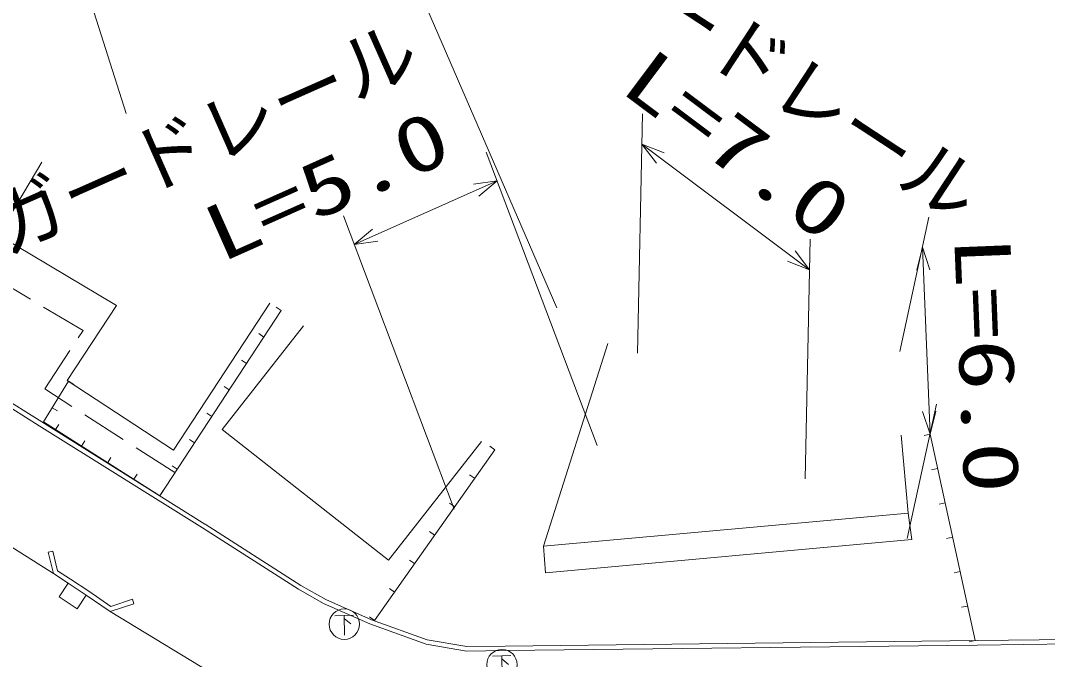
# Model space of a CAD drawing. Units: millimetres, scale not verified. Extents: x 40000 to 680000, y 20000 to 380000.
# Drawn here: x 267990 to 301590, y 289565 to 310468 of the extents above; entities that cross this region are included whole.
import ezdxf
from ezdxf.enums import TextEntityAlignment as Align

# ---------------------------------------------------------------- set-up
doc = ezdxf.new("R2010")
doc.units = ezdxf.units.MM
doc.header["$LTSCALE"] = 1000
doc.linetypes.add('USER3', pattern=[2, 1.5, -0.5])
doc.layers.add('S-BGD', color=1, linetype='Continuous', lineweight=13)
doc.layers.add('S-BGD-HTXT', color=6, linetype='Continuous', lineweight=13)
doc.styles.add('ＭＳ ゴシック', font='')
doc.styles.get('ＭＳ ゴシック').set_extended_font_data('MS Gothic')

# ---------------------------------------------------------------- blocks, each defined once
blk = doc.blocks.new('BUHIN7')
at = {"layer": 'S-BGD'}
for p, q in [((-77, -274), (99, 351)), ((-51, -180), (-207, 58)), ((216, -357), (-371, -192))]:
    blk.add_line(p, q, dxfattribs=at)
blk.add_circle((0, 0), 498, dxfattribs=at)
blk = doc.blocks.new('BUHIN190')
at = {"layer": 'S-BGD'}
blk.add_line((0, 0), (127, -155), dxfattribs=at)
blk = doc.blocks.new('BUHIN191')
at = {"layer": 'S-BGD'}
blk.add_line((0, 0), (-153, -129), dxfattribs=at)
blk = doc.blocks.new('BUHIN192')
at = {"layer": 'S-BGD'}
blk.add_line((0, 0), (-131, 151), dxfattribs=at)
blk = doc.blocks.new('BUHIN194')
at = {"layer": 'S-BGD'}
blk.add_line((0, 0), (121, -159), dxfattribs=at)
blk = doc.blocks.new('BUHIN195')
at = {"layer": 'S-BGD'}
blk.add_line((0, 0), (199, -18), dxfattribs=at)

msp = doc.modelspace()

# ---------------------------------------------------------------- linework, layer by layer
at = {"layer": 'S-BGD'}
for p, q in [((267260, 303450), (268682, 305839)), ((271128, 301148), (267260, 303450)), ((271128, 301148), (269512, 298687)), ((272992, 296410), (276141, 301224)), ((272552, 294920), (276516, 300979)), ((274584, 297088), (277244, 300479)), ((287209, 299906), (285105, 293266)), ((268602, 297211), (265509, 299149)), ((268682, 297338), (265589, 299275)), ((269512, 298687), (272992, 296410)), ((273944, 293868), (268602, 297211)), ((274024, 293995), (268682, 297338)), ((274584, 297088), (280030, 292816)), ((280030, 292816), (283074, 296697)), ((297030, 294348), (296799, 296898)), ((299223, 290189), (297748, 296935)), ((279568, 290839), (283503, 296426)), ((263114, 296130), (269065, 292376)), ((285105, 293266), (297030, 294348)), ((297151, 293487), (297030, 294348)), ((273944, 293868), (277085, 291860)), ((274025, 293994), (277162, 291988)), ((285165, 292400), (297151, 293487)), ((269043, 293110), (268898, 293075)), ((268898, 293075), (269065, 292376)), ((269043, 293110), (269197, 292469)), ((285105, 293266), (285165, 292400)), ((269065, 292376), (269543, 292062)), ((269197, 292469), (269625, 292188)), ((269248, 291609), (269543, 292062)), ((269543, 292062), (270141, 291673)), ((269543, 292062), (270141, 291673)), ((269625, 292188), (270225, 291797)), ((277162, 291988), (277975, 291529)), ((270141, 291673), (269846, 291220)), ((270141, 291673), (270925, 291136)), ((270225, 291797), (270949, 291302)), ((277085, 291860), (277907, 291394)), ((269846, 291220), (269248, 291609)), ((270925, 291136), (271696, 291389)), ((270949, 291302), (271649, 291532)), ((271649, 291532), (271696, 291389)), ((277907, 291394), (279419, 290727)), ((277975, 291529), (279474, 290866)), ((270925, 291136), (275564, 288322)), ((279419, 290727), (281260, 290065)), ((279474, 290866), (281298, 290210)), ((281260, 290065), (282585, 289840)), ((281298, 290210), (282597, 289990)), ((282597, 289990), (283845, 290003)), ((283845, 290003), (299303, 290183)), ((283847, 289853), (299305, 290033)), ((299303, 290183), (304471, 290251)), ((299305, 290033), (304473, 290101)), ((282585, 289840), (283847, 289853))]:
    msp.add_line(p, q, dxfattribs=at)
at = {"layer": 'S-BGD', "linetype": 'USER3'}
for p, q in [((270035, 300328), (265783, 302859)), ((268781, 298414), (270035, 300328)), ((273035, 295680), (268781, 298414))]:
    msp.add_line(p, q, dxfattribs=at)
at = {"layer": 'S-BGD'}
msp.add_lwpolyline([(272552, 294920), (268741, 297335), (269560, 298664)], dxfattribs=at)
at = {"layer": 'S-BGD-HTXT'}
for p, q in [((271449, 307428), (269220, 314394)), ((285541, 301066), (280978, 311578)), ((288174, 299582), (288344, 307420)), ((283229, 306156), (286851, 296565)), ((288322, 306420), (293808, 302312)), ((278910, 303137), (283582, 305221)), ((282179, 294482), (278557, 304073)), ((296755, 299640), (297713, 304033)), ((293829, 303312), (293660, 295475)), ((297500, 303055), (297748, 296935)), ((297961, 297912), (297003, 293520))]:
    msp.add_line(p, q, dxfattribs=at)
for points in [[(288793, 305798), (288322, 306420), (289050, 306141)], [(282809, 305112), (283582, 305221), (282984, 304720)], [(279683, 303246), (278910, 303137), (279508, 303638)], [(293337, 302935), (293808, 302312), (293079, 302591)], [(297315, 302297), (297500, 303055), (297744, 302315)], [(297933, 297693), (297748, 296935), (297504, 297676)]]:
    msp.add_lwpolyline(points, dxfattribs=at)

# ---------------------------------------------------------------- block references
at = {"rotation": 197.55165}
for name, p in [('BUHIN190', (276516, 300979)), ('BUHIN190', (275949, 300114)), ('BUHIN190', (275383, 299248)), ('BUHIN192', (269560, 298664)), ('BUHIN190', (274817, 298383)), ('BUHIN192', (269029, 297802)), ('BUHIN190', (274250, 297517)), ('BUHIN191', (269133, 297087)), ('BUHIN191', (269987, 296545)), ('BUHIN190', (273684, 296651)), ('BUHIN195', (297748, 296935)), ('BUHIN194', (283503, 296426)), ('BUHIN191', (270842, 296004)), ('BUHIN190', (273118, 295786)), ('BUHIN195', (297994, 295811)), ('BUHIN191', (271697, 295462)), ('BUHIN194', (282847, 295495)), ('BUHIN190', (272552, 294920)), ('BUHIN191', (272552, 294920)), ('BUHIN194', (282191, 294564)), ('BUHIN195', (298239, 294686)), ('BUHIN194', (281535, 293632)), ('BUHIN195', (298485, 293562)), ('BUHIN194', (280880, 292701)), ('BUHIN195', (298731, 292437)), ('BUHIN194', (280224, 291770)), ('BUHIN7', (278583, 290721)), ('BUHIN195', (298977, 291313)), ('BUHIN194', (279568, 290839)), ('BUHIN7', (283741, 289394)), ('BUHIN195', (299223, 290189))]:
    msp.add_blockref(name, p, dxfattribs=at)

# ---------------------------------------------------------------- texts
at = {"layer": 'S-BGD-HTXT', "style": 'ＭＳ ゴシック'}
for rotation, p in [(326.7, (285832, 311554)), (23.9, (267701, 302254))]:
    msp.add_text('ガードレール', height=1833, rotation=rotation, dxfattribs=at).set_placement(p, align=Align.BOTTOM_LEFT)
at = {"layer": 'S-BGD-HTXT', "style": 'ＭＳ ゴシック', "width": 1.35}
for s, rotation, p in [('L=7.0', 323.2, (287219, 307741)), ('L=5.0', 24, (274760, 302026)), ('L=6.0', 272.3, (297988, 303356))]:
    msp.add_text(s, height=1833, rotation=rotation, dxfattribs=at).set_placement(p, align=Align.BOTTOM_LEFT)

doc.saveas('drawing.dxf')
